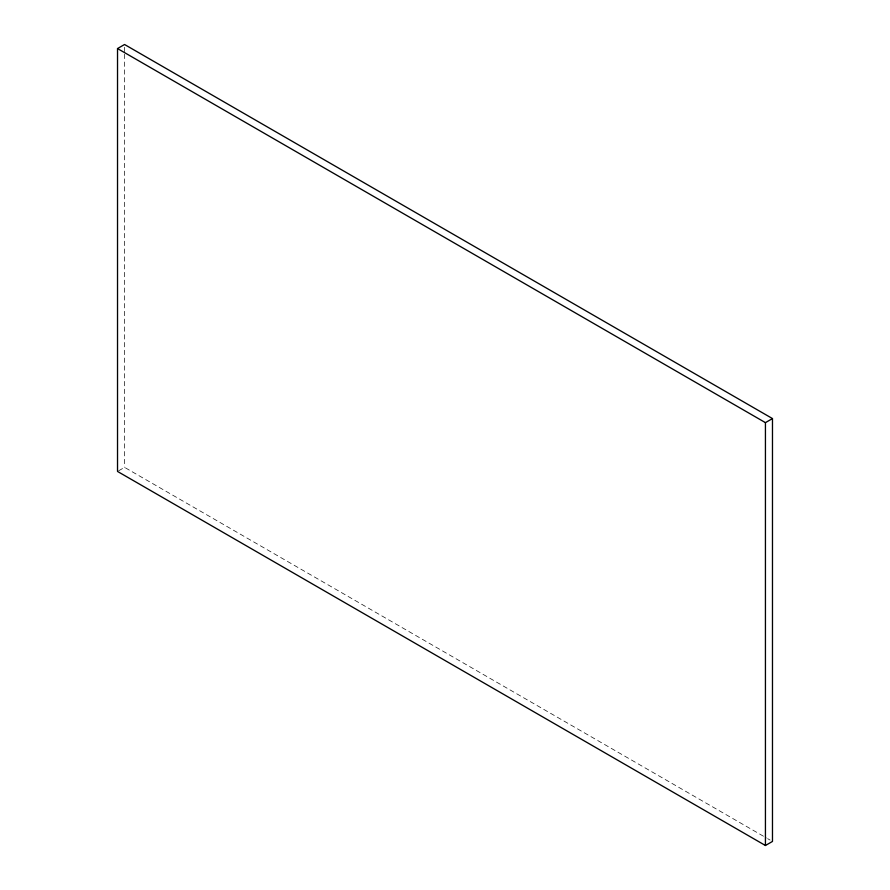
<?xml version="1.0" encoding="UTF-8"?>
<svg xmlns="http://www.w3.org/2000/svg" width="890" height="890" viewBox="0 0 890 890"><rect width="100%" height="100%" fill="white"/><g stroke="black" fill="none" stroke-linecap="round" stroke-linejoin="round"><path stroke-width="0.67" stroke-dasharray="4.45 3.34" d="M118.693 470.754L124.567 467.361L766.457 837.957M767.658 838.658L770.073 840.049M124.567 47.27L124.567 52.822M124.567 54.201L124.567 467.361"/><path stroke-width="1.33" d="M117.525 48.561L124.567 44.5L772.476 418.567L772.476 841.439L765.433 845.5L117.525 471.433L117.525 48.561L765.433 422.639L772.476 418.567M765.433 422.639L765.433 845.5"/></g></svg>
